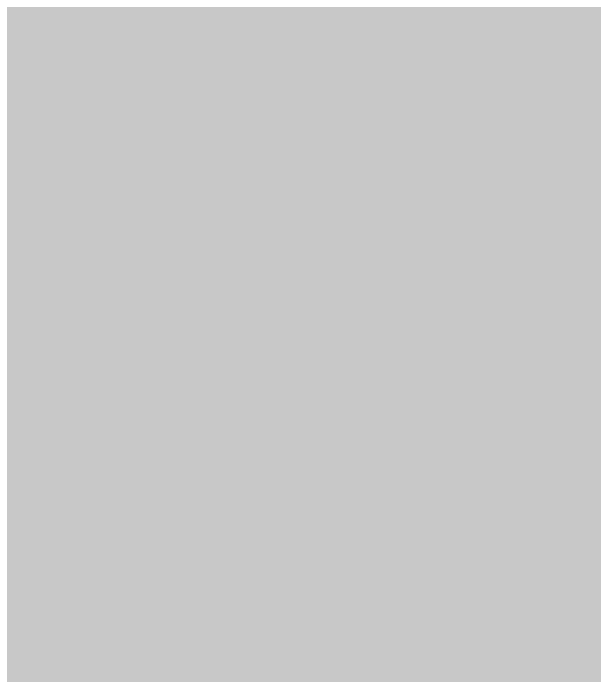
# Model space of a CAD drawing. Header units: inches. Extents: x -54880 to -186, y -132 to 853.
# Drawn here: x -16826.901 to -16825.961, y 144.359 to 145.429 of the extents above; entities that cross this region are included whole.
import ezdxf

# ---------------------------------------------------------------- set-up
doc = ezdxf.new("R2010")
doc.units = ezdxf.units.IN
doc.header["$MEASUREMENT"] = 0
doc.layers.add('Q-SPCQ', color=91, linetype='Continuous', lineweight=9)

# ---------------------------------------------------------------- blocks, each defined once
blk = doc.blocks.new('Basketball_Backstop-Performance_Sports_Systems-3103-Ceiling_Hung - 27_-0_ to 27_-11 7_8_-706978-Section 1')
at = {"layer": 'Q-SPCQ'}
h = blk.add_hatch(color=256, dxfattribs=at)
h.paths.add_polyline_path([(21242.4278, 116), (21245.7403, 116), (21245.7403, 119.125), (21245.0528, 119.125), (21245.0528, 119.3125), (21245.7403, 119.3125), (21245.7403, 119.75), (21242.4278, 119.75), (21242.4278, 118.6446)], flags=0)
h.paths.add_polyline_path([(21242.607, 120.25), (21245.7403, 120.25), (21245.7403, 120.6875), (21245.0528, 120.6875), (21245.0528, 120.875), (21245.7403, 120.875), (21245.7403, 128.7877), (21244.3359, 128.7524), (21242.4278, 128.75), (21242.4498, 120.25)], flags=0)
h.paths.add_polyline_path([(21242.4278, 129.2165), (21244.9186, 129.2207), (21245.7403, 129.208), (21245.7403, 134.8125), (21245.0528, 134.8125), (21245.0528, 135), (21245.7403, 135), (21245.7403, 135.4375), (21242.4278, 135.4375), (21242.4278, 129.2415)], flags=0)
h.paths.add_polyline_path([(21242.9177, 129), (21242.4278, 129.125), (21242.4955, 129.0558), (21242.607, 129.041)], flags=0)
h.paths.add_polyline_path([(21242.4278, 128.8232), (21242.607, 128.959), (21242.4278, 128.875)], flags=0)
h.paths.add_polyline_path([(21245.6274, 135.9375), (21245.7403, 135.9375), (21245.7403, 136.375), (21245.0528, 136.375), (21245.0528, 136.5625), (21245.7403, 136.5625), (21245.6582, 161.125), (21245.0528, 161.125), (21245.0528, 161.3125), (21245.7403, 161.3125), (21245.6587, 161.75), (21243.1543, 161.75), (21243.1615, 160.8434), (21243.1362, 152.5426), (21242.4278, 152.5426), (21242.4278, 135.9375), (21245.3364, 135.9375)], flags=0)
h.paths.add_polyline_path([(21243.2851, 162.25), (21245.7403, 162.25), (21245.6593, 162.6875), (21245.0528, 162.6875), (21245.0528, 162.875), (21245.7403, 162.875), (21245.7017, 224.7845), (21244.3359, 224.7524), (21242.4278, 224.75), (21242.4278, 187.1862), (21243.1615, 162.25)], flags=0)
h.paths.add_polyline_path([(21242.4278, 225.2165), (21245.1177, 225.2064), (21245.7403, 225.208), (21245.7403, 281.375), (21242.4278, 281.375), (21242.4278, 225.2415)], flags=0)
h.paths.add_polyline_path([(21242.9177, 225), (21242.4278, 225.125), (21242.4278, 225.0647), (21242.607, 225.041)], flags=0)
h.paths.add_polyline_path([(21242.4278, 224.8232), (21242.607, 224.959), (21242.4278, 224.875)], flags=0)

msp = doc.modelspace()

# ---------------------------------------------------------------- block references
at = {"layer": 'Q-SPCQ'}
msp.add_blockref('Basketball_Backstop-Performance_Sports_Systems-3103-Ceiling_Hung - 27_-0_ to 27_-11 7_8_-706978-Section 1', (-38070.76169, 0), dxfattribs=at)

doc.saveas('drawing.dxf')
